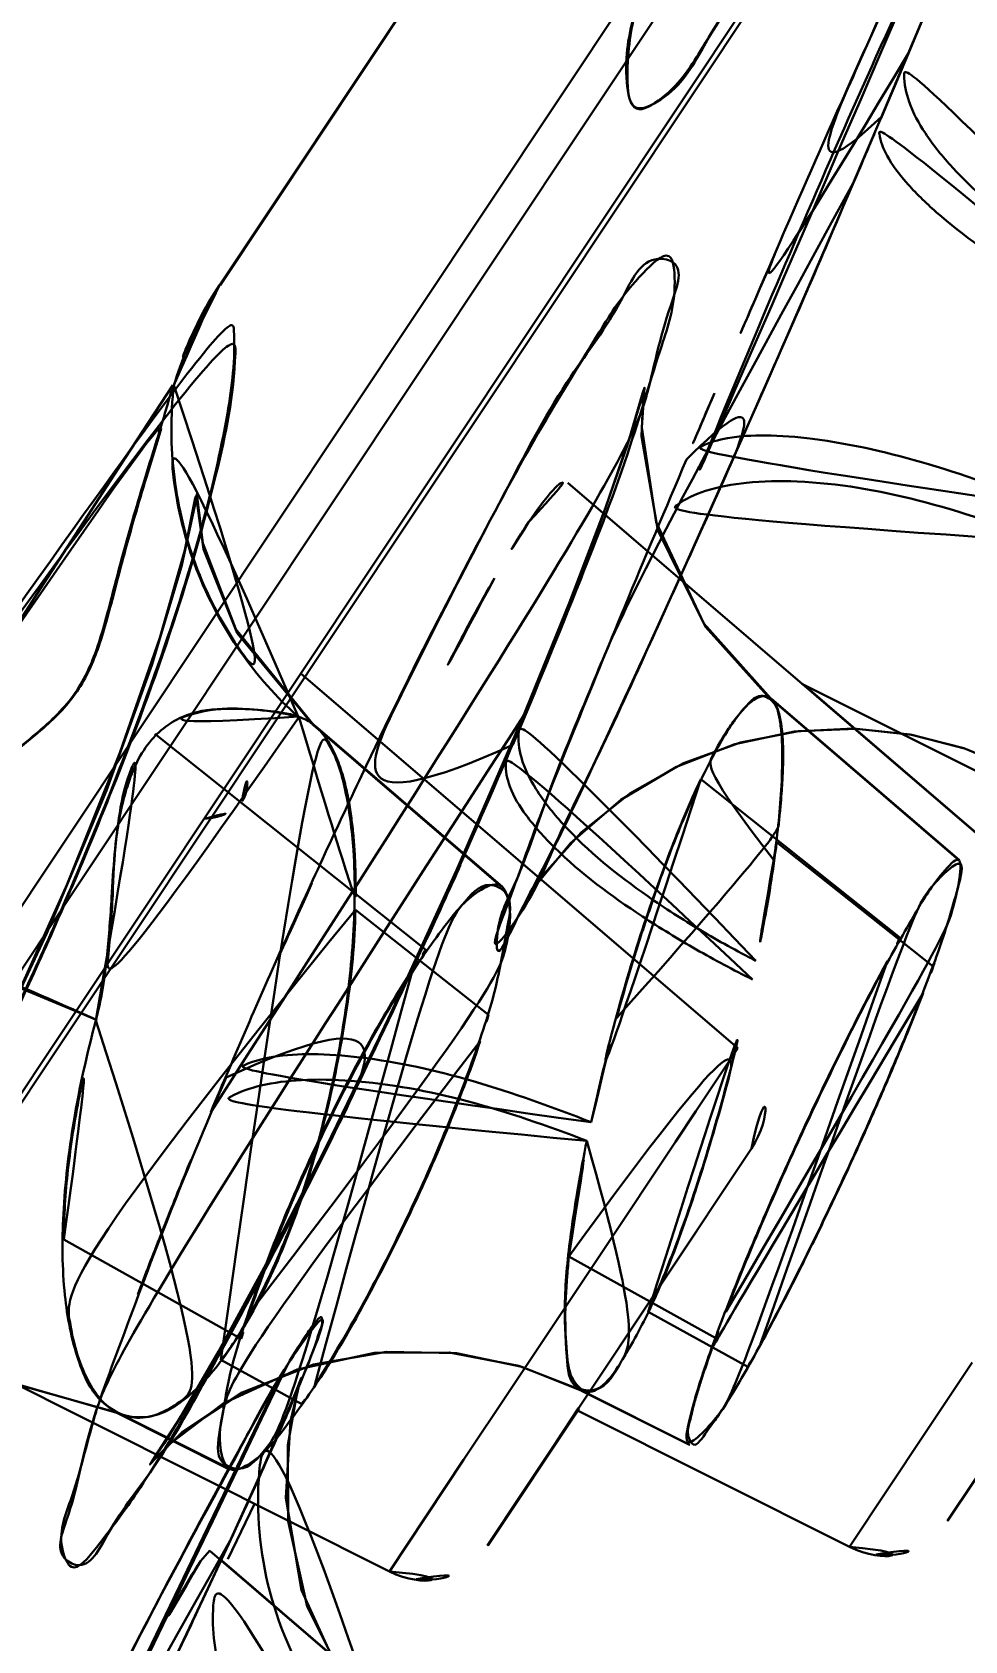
# Model space of a CAD drawing. Extents: x 16296684858 to 16296688009, y -37409618718 to -37409616409.
# Drawn here: x 16296686773.65 to 16296686777.32, y -37409617573.37 to -37409617567.05 of the extents above; entities that cross this region are included whole.
import ezdxf

# ---------------------------------------------------------------- set-up
doc = ezdxf.new("R2010")
doc.units = 0
doc.header["$LTSCALE"] = 10
doc.header["$MEASUREMENT"] = 0
doc.header["$PDMODE"] = 3
doc.header["$PDSIZE"] = -10
doc.layers.get('0').update_dxf_attribs({"linetype": 'CONTINUOUS'})
doc.layers.get('DEFPOINTS').update_dxf_attribs({"linetype": 'CONTINUOUS'})
doc.styles.add('Daelim Dimension', font='')
doc.styles.get('Daelim Dimension').set_extended_font_data('나눔고딕')
doc.dimstyles.new('DEFAULT', dxfattribs={"dimscale": 2, "dimtxt": 2, "dimasz": 2, "dimexe": 0, "dimexo": 2, "dimgap": 1, "dimtad": 1, "dimdec": 1, "dimzin": 9, "dimdsep": 46, "dimtxsty": 'Daelim Dimension', "dimcen": 0.5, "dimclrd": 252, "dimclre": 252, "dimclrt": 3, "dimadec": 1, "dimazin": 0, "dimtfac": 1, "dimtdec": 1, "dimtix": 1, "dimtmove": 0, "dimatfit": 3, "dimfxl": 1, "dimtolj": 1, "dimtzin": 1, "dimlwd": 9, "dimlwe": 9, "dimarcsym": 0})

# ---------------------------------------------------------------- blocks, each defined once
blk = doc.blocks.new('*D18')
at = {"color": 5, "lineweight": 9, "ltscale": 0.5, "transparency": 16777216}
for p, q in [((16296686647.237181, -37409618005.826988), (16296686647.237181, -37409617114.689346)), ((16296687202.637119, -37409617350.312553), (16296687202.637119, -37409617114.689346)), ((16296686655.237181, -37409617116.689346), (16296687194.637119, -37409617116.689346))]:
    blk.add_line(p, q, dxfattribs=at)
at = {"color": 5, "ltscale": 0.5, "transparency": 16777216}
for points in [[(16296686655.237181, -37409617115.356018), (16296686655.237181, -37409617118.02269), (16296686647.237181, -37409617116.689346)], [(16296687194.637119, -37409617115.356018), (16296687194.637119, -37409617118.02269), (16296687202.637119, -37409617116.689346)]]:
    blk.add_solid(points, dxfattribs=at)
at = {"layer": 'DEFPOINTS', "color": 0, "ltscale": 0.5, "transparency": 16777216}
for p in [(16296687202.637119, -37409617116.689346), (16296687202.637119, -37409617354.312553), (16296686647.237181, -37409618009.826988)]:
    blk.add_point(p, dxfattribs=at)
at = {"color": 7, "ltscale": 0.5, "transparency": 16777216, "insert": (16296686924.937149, -37409617103.916817), "char_height": 20, "attachment_point": 5, "style": 'Daelim Dimension'}
blk.add_mtext('\\A1;555', dxfattribs=at)

msp = doc.modelspace()

# ---------------------------------------------------------------- linework, layer by layer
at = {"color": 7, "linetype": 'Continuous', "lineweight": 30}
for p, q in [((16296686762.25016, -37409617587.803146), (16296686782.917721, -37409617556.750427)), ((16296686762.491091, -37409617587.96347), (16296686783.036289, -37409617557.094589)), ((16296686778.732981, -37409617562.788857), (16296686772.690981, -37409617571.866707)), ((16296686776.97909, -37409617564.152046), (16296686774.38818, -37409617568.044724)), ((16296686774.392019, -37409617568.045067), (16296686776.9821, -37409617564.152206)), ((16296686772.998911, -37409617572.138779), (16296686776.962629, -37409617566.183128)), ((16296686777.0933, -37409617567.137032), (16296686776.985741, -37409617567.39183)), ((16296686778.231649, -37409617570.947006), (16296686775.75635, -37409617568.82225)), ((16296686776.424021, -37409617571.043762), (16296686774.708, -37409617569.570763)), ((16296686778.509081, -37409617570.531128), (16296686776.67552, -37409617569.611259)), ((16296686778.23374, -37409617570.947006), (16296686776.680571, -37409617569.613792)), ((16296686777.293329, -37409617570.304703), (16296686776.55262, -37409617569.668877)), ((16296686777.295971, -37409617570.305321), (16296686776.55547, -37409617569.669701)), ((16296686775.49527, -37409617570.408073), (16296686774.758631, -37409617569.775742)), ((16296686775.50033, -37409617570.409523), (16296686774.763941, -37409617569.777451)), ((16296686775.19919, -37409617570.65683), (16296686774.13413, -37409617569.807716)), ((16296686777.062679, -37409617570.61039), (16296686776.279131, -37409617569.986153)), ((16296686777.19212, -37409617570.723213), (16296686776.577061, -37409617570.234093)), ((16296686775.44558, -37409617570.913094), (16296686774.92234, -37409617570.49939)), ((16296686777.192101, -37409617570.723213), (16296686777.197741, -37409617570.707863)), ((16296686776.25901, -37409617571.291611), (16296686776.424021, -37409617571.043762)), ((16296686776.179529, -37409617571.411034), (16296686776.25901, -37409617571.291611)), ((16296686775.897499, -37409617571.834808), (16296686776.179529, -37409617571.411034)), ((16296686776.478359, -37409617571.437607), (16296686776.136641, -37409617571.950989)), ((16296686774.47352, -37409617572.18618), (16296686773.77673, -37409617571.795013)), ((16296686775.959049, -37409617572.217857), (16296686776.265619, -37409617571.757187)), ((16296686775.533979, -37409617572.381088), (16296686775.897499, -37409617571.834808)), ((16296686776.338261, -37409617572.182854), (16296686775.760481, -37409617571.862373)), ((16296686776.136641, -37409617571.950989), (16296686775.781469, -37409617572.484734)), ((16296686775.055611, -37409617573.100082), (16296686773.0341, -37409617572.085892)), ((16296686776.463289, -37409617572.295448), (16296686776.072121, -37409617572.08036)), ((16296686774.71126, -37409617572.442284), (16296686774.39395, -37409617572.268562)), ((16296686774.628651, -37409617572.332474), (16296686774.653709, -37409617572.290154)), ((16296686777.16193, -37409617572.554337), (16296686777.34568, -37409617572.278221)), ((16296686775.34729, -37409617572.661636), (16296686775.533979, -37409617572.381088)), ((16296686777.24753, -37409617572.901367), (16296686777.60413, -37409617572.36541)), ((16296686777.24963, -37409617572.901367), (16296686777.60651, -37409617572.364967)), ((16296686775.81076, -37409617572.390244), (16296686776.23435, -37409617572.602737)), ((16296686775.81089, -37409617572.389061), (16296686776.23625, -37409617572.602478)), ((16296686773.985041, -37409617572.477013), (16296686774.42276, -37409617572.696617)), ((16296686773.988729, -37409617572.476181), (16296686774.42672, -37409617572.695953)), ((16296686775.439899, -37409617572.998138), (16296686775.79884, -37409617572.458618)), ((16296686775.44401, -37409617572.998138), (16296686775.801689, -37409617572.46051)), ((16296686775.71056, -37409617572.591423), (16296686775.79891, -37409617572.458672)), ((16296686776.863239, -37409617573.003319), (16296686775.79463, -37409617572.467216)), ((16296686776.863239, -37409617573.003319), (16296686777.16193, -37409617572.554337)), ((16296686775.055611, -37409617573.100082), (16296686775.34729, -37409617572.661636)), ((16296686775.509501, -37409617572.893593), (16296686775.625429, -37409617572.719414)), ((16296686774.421129, -37409617573.05204), (16296686774.526039, -37409617572.834023)), ((16296686774.31377, -37409617573.059273), (16296686774.350161, -37409617573.018051)), ((16296686776.77264, -37409617575.097473), (16296686774.35059, -37409617573.018417)), ((16296686776.77342, -37409617575.097473), (16296686774.39822, -37409617573.058617))]:
    msp.add_line(p, q, dxfattribs=at)
for points in [[(16296686778.14975, -37409617567.160248), (16296686777.88764, -37409617566.86869), (16296686777.718929, -37409617566.542519), (16296686777.639441, -37409617566.222214), (16296686777.629801, -37409617565.933533), (16296686777.65732, -37409617565.737068), (16296686777.66988, -37409617565.686447), (16296686777.645611, -37409617565.758133), (16296686777.583469, -37409617565.926933), (16296686777.483259, -37409617566.185257), (16296686777.349001, -37409617566.519783), (16296686777.18321, -37409617566.922623), (16296686776.988251, -37409617567.386581)], [(16296686778.146999, -37409617567.15873), (16296686777.86853, -37409617566.841537), (16296686777.699039, -37409617566.488083), (16296686777.630699, -37409617566.147247), (16296686777.6366, -37409617565.854721), (16296686777.665779, -37409617565.699448), (16296686777.661989, -37409617565.709084), (16296686777.619061, -37409617565.8302), (16296686777.53978, -37409617566.039642), (16296686777.424669, -37409617566.331444), (16296686777.27486, -37409617566.700287), (16296686777.093399, -37409617567.136833)], [(16296686776.98818, -37409617567.386742), (16296686776.81525, -37409617567.791397), (16296686776.64282, -37409617568.189407)], [(16296686776.876631, -37409617567.647774), (16296686776.70274, -37409617568.051117), (16296686776.53149, -37409617568.443138), (16296686776.366159, -37409617568.816772), (16296686776.210211, -37409617569.164513), (16296686776.066879, -37409617569.479477), (16296686775.938601, -37409617569.756859), (16296686775.82683, -37409617569.994072), (16296686775.732929, -37409617570.188828), (16296686775.659031, -37409617570.337387), (16296686775.610069, -37409617570.431343), (16296686775.600981, -37409617570.448227), (16296686775.663151, -37409617570.358437), (16296686775.808781, -37409617570.196312), (16296686776.00012, -37409617570.042908), (16296686776.211, -37409617569.92395), (16296686776.43445, -37409617569.842049), (16296686776.66334, -37409617569.797653), (16296686776.890209, -37409617569.788307), (16296686777.108549, -37409617569.812157), (16296686777.31535, -37409617569.865913)], [(16296686776.64282, -37409617568.189407), (16296686776.44738, -37409617568.634377), (16296686776.26223, -37409617569.049652), (16296686776.091961, -37409617569.425491), (16296686775.941071, -37409617569.752449), (16296686775.81286, -37409617570.024261), (16296686775.70945, -37409617570.237488), (16296686775.634121, -37409617570.386841), (16296686775.5979, -37409617570.454567), (16296686775.632681, -37409617570.401489), (16296686775.76758, -37409617570.238319), (16296686775.96479, -37409617570.068314), (16296686776.183491, -37409617569.937592), (16296686776.413, -37409617569.84845), (16296686776.64682, -37409617569.799789), (16296686776.878481, -37409617569.787949), (16296686777.101851, -37409617569.810799), (16296686777.312889, -37409617569.864853), (16296686777.50898, -37409617569.94619)], [(16296686776.554041, -37409617569.669739), (16296686776.2913, -37409617569.374496), (16296686776.10396, -37409617568.97683), (16296686776.047791, -37409617568.604103), (16296686776.058161, -37409617568.447952), (16296686776.04776, -37409617568.488098), (16296686775.98908, -37409617568.681023), (16296686775.880159, -37409617568.991386), (16296686775.72414, -37409617569.396347), (16296686775.52429, -37409617569.87989)], [(16296686776.551571, -37409617569.670174), (16296686776.29723, -37409617569.387299), (16296686776.110889, -37409617569.00769), (16296686776.046129, -37409617568.638138), (16296686776.05444, -37409617568.458519), (16296686776.05023, -37409617568.471184), (16296686776.00149, -37409617568.636742), (16296686775.904499, -37409617568.919739), (16296686775.762489, -37409617569.295341), (16296686775.5777, -37409617569.749687)], [(16296686774.75651, -37409617569.774277), (16296686774.458071, -37409617569.41304), (16296686774.325291, -37409617569.082397), (16296686774.29652, -37409617568.875511), (16296686774.29286, -37409617568.882393), (16296686774.25168, -37409617569.086143), (16296686774.15399, -37409617569.431351), (16296686773.99721, -37409617569.882507), (16296686773.79031, -37409617570.398529), (16296686773.54719, -37409617570.939072), (16296686773.285561, -37409617571.462273), (16296686773.0292, -37409617571.923691), (16296686772.800831, -37409617572.28933), (16296686772.63339, -37409617572.520683), (16296686772.569691, -37409617572.594597), (16296686772.66909, -37409617572.519783), (16296686772.9974, -37409617572.375671), (16296686773.48646, -37409617572.333717), (16296686773.98554, -37409617572.476868)], [(16296686774.759501, -37409617569.774231), (16296686774.4522, -37409617569.39682), (16296686774.32321, -37409617569.05912), (16296686774.29977, -37409617568.864777), (16296686774.292761, -37409617568.905258), (16296686774.23892, -37409617569.151176), (16296686774.123119, -37409617569.538307), (16296686773.94393, -37409617570.030853), (16296686773.70985, -37409617570.591797), (16296686773.437969, -37409617571.171654), (16296686773.15132, -37409617571.716431), (16296686772.883181, -37409617572.168579), (16296686772.67585, -37409617572.471153), (16296686772.57649, -37409617572.592056), (16296686772.65148, -37409617572.534027), (16296686772.974649, -37409617572.383308), (16296686773.475611, -37409617572.332558), (16296686773.988701, -37409617572.476707)], [(16296686775.577721, -37409617569.749619), (16296686775.31982, -37409617570.344017), (16296686775.05752, -37409617570.914673), (16296686774.807541, -37409617571.43103), (16296686774.58013, -37409617571.876068), (16296686774.384871, -37409617572.235657), (16296686774.232229, -37409617572.497253), (16296686774.134729, -37409617572.649277), (16296686774.12088, -37409617572.670067), (16296686774.2407, -37409617572.553833), (16296686774.476959, -37409617572.397118), (16296686774.757561, -37409617572.286072), (16296686775.04405, -37409617572.237068), (16296686775.319679, -37409617572.242783), (16296686775.576481, -37409617572.296257), (16296686775.81114, -37409617572.389587)], [(16296686775.5243, -37409617569.879868), (16296686775.24898, -37409617570.504868), (16296686774.975531, -37409617571.09037), (16296686774.719179, -37409617571.610168), (16296686774.491341, -37409617572.045853), (16296686774.30496, -37409617572.378601), (16296686774.172041, -37409617572.596184), (16296686774.11496, -37409617572.679672), (16296686774.18609, -37409617572.604057), (16296686774.40225, -37409617572.440468), (16296686774.69367, -37409617572.305733), (16296686774.997009, -37409617572.241058), (16296686775.290791, -37409617572.239067), (16296686775.564211, -37409617572.291527), (16296686775.813141, -37409617572.389061)], [(16296686775.16913, -37409617573.879028), (16296686774.88196, -37409617573.548462), (16296686774.71015, -37409617573.173363), (16296686774.64924, -37409617572.811234), (16296686774.667721, -37409617572.509941), (16296686774.704041, -37409617572.355667), (16296686774.6984, -37409617572.368637), (16296686774.64246, -37409617572.503998), (16296686774.54389, -37409617572.728394), (16296686774.40613, -37409617573.030296), (16296686774.228559, -37409617573.408997), (16296686774.009951, -37409617573.864731), (16296686773.759899, -37409617574.375793), (16296686773.50033, -37409617574.897087), (16296686773.253229, -37409617575.385033), (16296686773.03054, -37409617575.817001), (16296686772.83647, -37409617576.186211), (16296686772.673161, -37409617576.489937), (16296686772.544081, -37409617576.723053), (16296686772.455629, -37409617576.876038)], [(16296686775.17083, -37409617573.878838), (16296686774.90275, -37409617573.577087), (16296686774.732679, -37409617573.237068), (16296686774.65766, -37409617572.902924), (16296686774.656651, -37409617572.603073), (16296686774.6938, -37409617572.395058), (16296686774.710621, -37409617572.338173), (16296686774.68346, -37409617572.407402), (16296686774.623911, -37409617572.548431), (16296686774.537451, -37409617572.74408), (16296686774.42491, -37409617572.990898)], [(16296686774.424629, -37409617572.991493), (16296686774.32374, -37409617573.208153), (16296686774.20956, -37409617573.449768)]]:
    msp.add_lwpolyline(points, dxfattribs=at)
for centre, radius, start, end in [((16296686785.20339, -37409617603.075577), 56.797292, 98.3044881, 146.3573463), ((16296686649.663099, -37409617512.87841), 140.511484, 328.91043405, 341.65869405), ((16296686649.66275, -37409617512.878242), 138.511867, 330.10363244, 340.35434987), ((16296686702.114479, -37409617535.629494), 81.330022, 336.81781709, 337.21161129), ((16296686696.08256, -37409617533.054916), 87.888632, 336.43681148, 337.00916365), ((16296686861.87838, -37409617605.088722), 93.052864, 156.45971522, 157.00028678), ((16296686855.29022, -37409617602.270782), 85.888469, 156.82413718, 157.19643832), ((16296686747.67882, -37409617557.97348), 30.288174, 335.3269472, 336.9103382), ((16296686802.9793, -37409617583.33181), 31.050896, 155.3782467, 156.9191868), ((16296686776.228621, -37409617571.271423), 0.3, 326.3573463, 49.3575449), ((16296686776.99777, -37409617572.735168), 0.3, 243.3576029, 326.3573463), ((16296686776.999861, -37409617572.735168), 0.3, 264.0187344, 326.3573463), ((16296686733.910959, -37409617554.239197), 44.643519, 334.5290051, 335.1934727), ((16296686775.19014, -37409617572.831932), 0.3, 243.3576029, 326.3573463), ((16296686775.19425, -37409617572.831932), 0.3, 263.9335249, 326.3573463)]:
    msp.add_arc(centre, radius, start, end, dxfattribs=at)
for points, knots in [([(16296686778.19858, -37409617562.319969), (16296686778.177099, -37409617562.469193), (16296686778.10475, -37409617562.800171), (16296686777.948111, -37409617563.326134), (16296686777.744129, -37409617563.929939), (16296686777.50062, -37409617564.575447), (16296686777.238819, -37409617565.218788), (16296686776.977209, -37409617565.813004), (16296686776.72986, -37409617566.326683), (16296686776.51259, -37409617566.754257), (16296686776.302271, -37409617567.078568), (16296686776.188669, -37409617567.275177), (16296686776.00922, -37409617567.38813), (16296686775.970421, -37409617567.170776), (16296686776.030359, -37409617566.931587), (16296686776.12063, -37409617566.496407), (16296686776.289961, -37409617565.966667), (16296686776.501459, -37409617565.352386), (16296686776.736071, -37409617564.737534), (16296686776.899639, -37409617564.335213), (16296686776.97897, -37409617564.152222)], [0, 0, 0, 0, 0.05074294, 0.1137644, 0.18466976, 0.26519237, 0.34594333, 0.41837059, 0.48381308, 0.53734178, 0.58111412, 0.60979941, 0.62181692, 0.63423756, 0.66482832, 0.71489957, 0.77834004, 0.85389533, 0.932872, 1, 1, 1, 1]), ([(16296686776.981991, -37409617564.152382), (16296686776.893641, -37409617564.358467), (16296686776.721331, -37409617564.781013), (16296686776.485161, -37409617565.407089), (16296686776.282709, -37409617565.996849), (16296686776.12615, -37409617566.498466), (16296686776.03121, -37409617566.916679), (16296686775.983419, -37409617567.151299), (16296686775.998051, -37409617567.381897), (16296686776.19058, -37409617567.288307), (16296686776.30817, -37409617567.06636), (16296686776.544201, -37409617566.70681), (16296686776.78096, -37409617566.227768), (16296686777.04767, -37409617565.664429), (16296686777.32024, -37409617565.028572), (16296686777.585329, -37409617564.364449), (16296686777.8232, -37409617563.709541), (16296686778.01259, -37409617563.131538), (16296686778.134609, -37409617562.6717), (16296686778.194599, -37409617562.414307), (16296686778.201019, -37409617562.320053)], [0, 0, 0, 0, 0.0754869, 0.15353709, 0.22548821, 0.28457722, 0.33267613, 0.36360609, 0.3775461, 0.38909897, 0.4181029, 0.4674734, 0.5306957, 0.59889645, 0.67697711, 0.76365069, 0.83955759, 0.91156501, 0.96819245, 1, 1, 1, 1]), ([(16296686777.096239, -37409617567.130379), (16296686777.175961, -37409617566.940468), (16296686777.319759, -37409617566.590286), (16296686777.507851, -37409617566.136673), (16296686777.638229, -37409617565.764267), (16296686777.716631, -37409617565.598511), (16296686777.74617, -37409617565.405708), (16296686777.620411, -37409617565.632507), (16296686777.53479, -37409617565.801521), (16296686777.34009, -37409617566.204597), (16296686777.12775, -37409617566.665466), (16296686776.87516, -37409617567.225304), (16296686776.607161, -37409617567.83271), (16296686776.424749, -37409617568.254517), (16296686776.332911, -37409617568.468842)], [0, 0, 0, 0, 0.12045807, 0.21975972, 0.29305889, 0.33742308, 0.35084259, 0.37210742, 0.42567876, 0.50745869, 0.61074059, 0.73143809, 0.86362058, 1, 1, 1, 1]), ([(16296686776.990179, -37409617567.382309), (16296686777.081221, -37409617567.167603), (16296686777.246759, -37409617566.771423), (16296686777.456421, -37409617566.260941), (16296686777.62023, -37409617565.830101), (16296686777.691839, -37409617565.647087), (16296686777.760851, -37409617565.407181), (16296686777.629391, -37409617565.597893), (16296686777.553221, -37409617565.77787), (16296686777.3591, -37409617566.16124), (16296686777.14345, -37409617566.635361), (16296686776.868561, -37409617567.241074), (16296686776.674681, -37409617567.683456), (16296686776.56946, -37409617567.923866)], [0, 0, 0, 0, 0.14541862, 0.26493701, 0.35401055, 0.40945337, 0.43088948, 0.44866498, 0.50409093, 0.58807643, 0.69805998, 0.83635918, 1, 1, 1, 1]), ([(16296686777.15449, -37409617566.741653), (16296686776.95293, -37409617567.17083), (16296686776.668091, -37409617567.821114), (16296686776.33087, -37409617568.627449), (16296686776.182199, -37409617568.998894), (16296686776.1266, -37409617569.153633)], [0, 0, 0, 0, 0.54245717, 0.81190079, 1, 1, 1, 1]), ([(16296686777.999571, -37409617568.104309), (16296686777.928631, -37409617568.067719), (16296686777.789869, -37409617567.990807), (16296686777.537491, -37409617567.827507), (16296686777.31934, -37409617567.650993), (16296686777.163481, -37409617567.460083), (16296686777.095539, -37409617567.337021), (16296686777.0709, -37409617567.224319), (16296686777.08308, -37409617567.158783), (16296686777.096239, -37409617567.130379)], [0, 0, 0, 0, 0.16948163, 0.33736083, 0.63927495, 0.76091, 0.8594011, 0.93618502, 1, 1, 1, 1]), ([(16296686777.970779, -37409617568.241463), (16296686777.898251, -37409617568.205933), (16296686777.75572, -37409617568.132019), (16296686777.49431, -37409617567.979187), (16296686777.265051, -37409617567.820259), (16296686777.091391, -37409617567.652451), (16296686777.01306, -37409617567.550217), (16296686776.974899, -37409617567.458076), (16296686776.98041, -37409617567.404877), (16296686776.990179, -37409617567.382309)], [0, 0, 0, 0, 0.1775717, 0.35331007, 0.66643605, 0.78856077, 0.88273994, 0.94984324, 1, 1, 1, 1]), ([(16296686776.87797, -37409617567.644974), (16296686776.79133, -37409617567.847343), (16296686776.61672, -37409617568.251038), (16296686776.356001, -37409617568.84166), (16296686776.103661, -37409617569.402817), (16296686775.88722, -37409617569.867233), (16296686775.692289, -37409617570.285019), (16296686775.597031, -37409617570.447388), (16296686775.475451, -37409617570.707657), (16296686775.4783, -37409617570.535217), (16296686775.570551, -37409617570.368881), (16296686775.68882, -37409617570.00351), (16296686775.88578, -37409617569.538681), (16296686776.032471, -37409617569.17894), (16296686776.11499, -37409617568.982483)], [0, 0, 0, 0, 0.12896132, 0.25746043, 0.37923127, 0.48604341, 0.56776961, 0.62354501, 0.64912159, 0.65906452, 0.70054898, 0.77346023, 0.87516856, 1, 1, 1, 1]), ([(16296686774.353729, -37409617571.295502), (16296686774.44767, -37409617571.072273), (16296686774.639959, -37409617570.62886), (16296686774.93804, -37409617569.985367), (16296686775.22986, -37409617569.385147), (16296686775.505699, -37409617568.86853), (16296686775.737671, -37409617568.424553), (16296686775.94739, -37409617568.168083), (16296686776.051001, -37409617567.923027), (16296686776.223351, -37409617567.959969), (16296686776.12191, -37409617568.213501), (16296686776.071421, -37409617568.518837), (16296686775.94853, -37409617568.823013), (16296686775.882799, -37409617568.999779)], [0, 0, 0, 0, 0.14684331, 0.2929454, 0.43028178, 0.55046776, 0.65101091, 0.72564338, 0.76769545, 0.78030686, 0.81443942, 0.88564469, 1, 1, 1, 1]), ([(16296686775.540661, -37409617569.851669), (16296686775.63183, -37409617569.637047), (16296686775.79133, -37409617569.24498), (16296686775.991619, -37409617568.731323), (16296686776.10936, -37409617568.318993), (16296686776.186871, -37409617568.108788), (16296686776.16732, -37409617567.8843), (16296686775.984699, -37409617568.058388), (16296686775.865191, -37409617568.25576), (16296686775.62738, -37409617568.637413), (16296686775.371361, -37409617569.119324), (16296686775.06624, -37409617569.720901), (16296686774.86038, -37409617570.15979), (16296686774.75165, -37409617570.395111)], [0, 0, 0, 0, 0.14311505, 0.25846198, 0.34285029, 0.39505102, 0.41631082, 0.44102658, 0.50021797, 0.58816636, 0.70196285, 0.84090398, 1, 1, 1, 1]), ([(16296686774.20933, -37409617568.437843), (16296686774.224369, -37409617568.389252), (16296686774.25774, -37409617568.295639), (16296686774.31881, -37409617568.164093), (16296686774.366739, -37409617568.083023), (16296686774.392019, -37409617568.045067)], [0, 0, 0, 0, 0.35116601, 0.68512815, 1, 1, 1, 1]), ([(16296686774.38818, -37409617568.044724), (16296686774.36272, -37409617568.082993), (16296686774.31468, -37409617568.16433), (16296686774.2537, -37409617568.295914), (16296686774.220501, -37409617568.389198), (16296686774.20557, -37409617568.437508)], [0, 0, 0, 0, 0.31731337, 0.65089293, 1, 1, 1, 1]), ([(16296686772.519711, -37409617570.852158), (16296686772.437099, -37409617571.042137), (16296686772.279591, -37409617571.442688), (16296686772.08547, -37409617572.01516), (16296686771.945061, -37409617572.527786), (16296686771.9067, -37409617572.868431), (16296686771.906561, -37409617573.139442), (16296686772.13135, -37409617573.197357), (16296686772.323191, -37409617572.975952), (16296686772.591339, -37409617572.679291), (16296686772.895861, -37409617572.202888), (16296686773.23568, -37409617571.612778), (16296686773.56934, -37409617570.949364), (16296686773.87571, -37409617570.259377), (16296686774.12693, -37409617569.610878), (16296686774.31152, -37409617569.048462), (16296686774.41853, -37409617568.591698), (16296686774.458941, -37409617568.276978), (16296686774.4319, -37409617568.088959), (16296686774.388321, -37409617568.044533)], [0, 0, 0, 0, 0.07509094, 0.15556485, 0.22061511, 0.26325602, 0.2878334, 0.30330412, 0.33381568, 0.38241554, 0.45416225, 0.53534312, 0.63031291, 0.72281474, 0.80904846, 0.88210659, 0.93775398, 0.97744197, 1, 1, 1, 1]), ([(16296686772.524469, -37409617570.851807), (16296686772.46312, -37409617570.986923), (16296686772.339121, -37409617571.301537), (16296686772.168119, -37409617571.780327), (16296686772.02273, -37409617572.247223), (16296686771.931259, -37409617572.646767), (16296686771.90867, -37409617572.918167), (16296686771.92341, -37409617573.15432), (16296686772.12225, -37409617573.185204), (16296686772.286539, -37409617573.024452), (16296686772.50598, -37409617572.791733), (16296686772.76729, -37409617572.409462), (16296686773.065109, -37409617571.924583), (16296686773.37598, -37409617571.3489), (16296686773.681259, -37409617570.714172), (16296686773.96361, -37409617570.049713), (16296686774.205099, -37409617569.404198), (16296686774.373301, -37409617568.825462), (16296686774.462179, -37409617568.392639), (16296686774.44945, -37409617568.115662), (16296686774.392191, -37409617568.0448)], [0, 0, 0, 0, 0.05378375, 0.1225398, 0.18393302, 0.23206888, 0.26783642, 0.28920786, 0.30368108, 0.32907757, 0.36728282, 0.42194018, 0.495294, 0.57404663, 0.65877395, 0.75059248, 0.8354651, 0.90904562, 0.96698085, 1, 1, 1, 1]), ([(16296686774.20557, -37409617568.437508), (16296686774.18774, -37409617568.503441), (16296686774.15028, -37409617568.628197), (16296686774.094801, -37409617568.806267), (16296686774.046049, -37409617568.968697), (16296686774.00452, -37409617569.117577), (16296686773.969101, -37409617569.25386), (16296686773.936741, -37409617569.377953), (16296686773.90254, -37409617569.490341), (16296686773.85911, -37409617569.591972), (16296686773.799259, -37409617569.68248), (16296686773.72172, -37409617569.763077), (16296686773.62978, -37409617569.840149), (16296686773.525631, -37409617569.920937), (16296686773.41065, -37409617570.010483), (16296686773.28536, -37409617570.112122), (16296686773.148939, -37409617570.227821), (16296686772.998899, -37409617570.358459), (16296686772.892969, -37409617570.449417), (16296686772.835911, -37409617570.495972)], [0, 0, 0, 0, 0.07958295, 0.15172524, 0.21733396, 0.27716906, 0.33179505, 0.38140285, 0.4265813, 0.46857179, 0.50968555, 0.55223171, 0.5984175, 0.64937509, 0.705809, 0.76820016, 0.837339, 0.9142173, 1, 1, 1, 1]), ([(16296686774.20932, -37409617568.437843), (16296686774.195311, -37409617568.557983), (16296686774.196831, -37409617568.805862), (16296686774.28706, -37409617569.166321), (16296686774.45859, -37409617569.48761), (16296686774.615971, -37409617569.665703), (16296686774.700809, -37409617569.741463)], [0, 0, 0, 0, 0.25069421, 0.51029734, 0.76429838, 1, 1, 1, 1]), ([(16296686776.22278, -37409617568.730019), (16296686776.14127, -37409617568.922348), (16296686775.98962, -37409617569.282463), (16296686775.79434, -37409617569.761337), (16296686775.625811, -37409617570.181183), (16296686775.552879, -37409617570.394707), (16296686775.431999, -37409617570.707558), (16296686775.62446, -37409617570.448418), (16296686775.702419, -37409617570.238319), (16296686775.90202, -37409617569.847343), (16296686776.11256, -37409617569.379913), (16296686776.370569, -37409617568.811127), (16296686776.549, -37409617568.404892), (16296686776.64271, -37409617568.190002)], [0, 0, 0, 0, 0.13155479, 0.24397324, 0.33346926, 0.39638031, 0.42996733, 0.46120424, 0.52272263, 0.60907417, 0.71995211, 0.8523668, 1, 1, 1, 1]), ([(16296686772.84087, -37409617570.495399), (16296686772.895519, -37409617570.45079), (16296686772.99719, -37409617570.363647), (16296686773.14122, -37409617570.238289), (16296686773.272261, -37409617570.126747), (16296686773.3929, -37409617570.028084), (16296686773.504141, -37409617569.940681), (16296686773.60516, -37409617569.862259), (16296686773.694189, -37409617569.789658), (16296686773.769751, -37409617569.718117), (16296686773.831181, -37409617569.641968), (16296686773.879259, -37409617569.556976), (16296686773.91679, -37409617569.460571), (16296686773.948759, -37409617569.35157), (16296686773.980289, -37409617569.230003), (16296686774.015141, -37409617569.096703), (16296686774.05567, -37409617568.951973), (16296686774.1028, -37409617568.794609), (16296686774.156151, -37409617568.622253), (16296686774.19211, -37409617568.501572), (16296686774.20933, -37409617568.437843)], [0, 0, 0, 0, 0.08226718, 0.15608941, 0.22263108, 0.28288962, 0.33778071, 0.38757504, 0.43198972, 0.47168838, 0.50867871, 0.5456079, 0.58506722, 0.62901725, 0.67798647, 0.73149327, 0.78964782, 0.85321675, 0.92301749, 1, 1, 1, 1]), ([(16296686774.69698, -37409617569.740829), (16296686774.61207, -37409617569.664993), (16296686774.454691, -37409617569.486908), (16296686774.28323, -37409617569.165619), (16296686774.19309, -37409617568.805351), (16296686774.19157, -37409617568.557602), (16296686774.205561, -37409617568.437508)], [0, 0, 0, 0, 0.23593344, 0.48985267, 0.7493748, 1, 1, 1, 1]), ([(16296686777.652189, -37409617568.916542), (16296686777.49556, -37409617568.855942), (16296686777.18952, -37409617568.743011), (16296686776.811649, -37409617568.654823), (16296686776.54468, -37409617568.632088), (16296686776.397409, -37409617568.63958), (16296686776.28731, -37409617568.669167), (16296686776.23912, -37409617568.708031), (16296686776.22279, -37409617568.730003)], [0, 0, 0, 0, 0.33954113, 0.65152396, 0.77698127, 0.87599606, 0.94778882, 1, 1, 1, 1]), ([(16296686775.602329, -37409617568.977112), (16296686775.632401, -37409617568.931976), (16296686775.674191, -37409617568.876503), (16296686775.7244, -37409617568.822029), (16296686775.75008, -37409617568.816879), (16296686775.75548, -37409617568.821487)], [0, 0, 0, 0, 0.71913381, 0.90574472, 1, 1, 1, 1]), ([(16296686777.62352, -37409617569.051453), (16296686777.46463, -37409617568.990837), (16296686777.147381, -37409617568.880707), (16296686776.75197, -37409617568.812134), (16296686776.46958, -37409617568.815613), (16296686776.308479, -37409617568.844101), (16296686776.18718, -37409617568.898666), (16296686776.133421, -37409617568.952782), (16296686776.11499, -37409617568.982483)], [0, 0, 0, 0, 0.32488208, 0.62850031, 0.75399571, 0.8566715, 0.93631482, 1, 1, 1, 1]), ([(16296686775.602329, -37409617568.977112), (16296686775.59203, -37409617568.992607), (16296686775.54546, -37409617569.06456), (16296686775.501829, -37409617569.138367), (16296686775.468531, -37409617569.196587)], [0, 0, 0, 0, 0.21714168, 1, 1, 1, 1]), ([(16296686775.882799, -37409617568.999779), (16296686775.85429, -37409617569.075417), (16296686775.794279, -37409617569.231049), (16296686775.698811, -37409617569.469566), (16296686775.631531, -37409617569.632263), (16296686775.59667, -37409617569.71537)], [0, 0, 0, 0, 0.31468218, 0.6492019, 1, 1, 1, 1]), ([(16296686775.468531, -37409617569.196587), (16296686775.43968, -37409617569.247017), (16296686775.31061, -37409617569.480164), (16296686775.191111, -37409617569.718491), (16296686775.100771, -37409617569.906227)], [0, 0, 0, 0, 0.21807566, 1, 1, 1, 1]), ([(16296686775.948339, -37409617570.925171), (16296686775.9671, -37409617570.855179), (16296686776.006611, -37409617570.717461), (16296686776.070709, -37409617570.517273), (16296686776.136971, -37409617570.329903), (16296686776.20299, -37409617570.160767), (16296686776.267139, -37409617570.014137), (16296686776.32795, -37409617569.89138), (16296686776.38344, -37409617569.794739), (16296686776.43417, -37409617569.724983), (16296686776.477711, -37409617569.677277), (16296686776.54303, -37409617569.644241), (16296686776.583349, -37409617569.707092), (16296686776.59429, -37409617569.762413), (16296686776.60091, -37409617569.817879), (16296686776.60277, -37409617569.871353), (16296686776.6024, -37409617569.928497), (16296686776.60006, -37409617569.986267), (16296686776.595961, -37409617570.047157), (16296686776.59164, -37409617570.104309), (16296686776.583401, -37409617570.166634), (16296686776.584591, -37409617570.210732), (16296686776.57703, -37409617570.234154)], [0, 0, 0, 0, 0.10771286, 0.2129729, 0.31246219, 0.40311963, 0.48279268, 0.55038195, 0.60648496, 0.64885471, 0.67679954, 0.70601668, 0.73832373, 0.76552185, 0.79345411, 0.82031704, 0.84524202, 0.87836214, 0.90625147, 0.9359995, 0.96343127, 1, 1, 1, 1]), ([(16296686776.56609, -37409617570.304749), (16296686776.57902, -37409617570.21344), (16296686776.595301, -37409617570.073097), (16296686776.5998, -37409617569.903381), (16296686776.59733, -37409617569.807114), (16296686776.58828, -37409617569.744263), (16296686776.576441, -37409617569.688293), (16296686776.51363, -37409617569.640907), (16296686776.45315, -37409617569.701782), (16296686776.409731, -37409617569.753777), (16296686776.364519, -37409617569.823097), (16296686776.32259, -37409617569.8983), (16296686776.29344, -37409617569.95636), (16296686776.27915, -37409617569.986107)], [0, 0, 0, 0, 0.25358211, 0.38783838, 0.46666395, 0.51813986, 0.56193794, 0.6246908, 0.684626, 0.76236783, 0.82164367, 0.9092242, 1, 1, 1, 1]), ([(16296686775.59667, -37409617569.71537), (16296686775.51042, -37409617569.920593), (16296686775.33338, -37409617570.328949), (16296686775.05884, -37409617570.925797), (16296686774.785681, -37409617571.489517), (16296686774.52441, -37409617571.998489), (16296686774.293159, -37409617572.419418), (16296686774.0833, -37409617572.771172), (16296686773.955099, -37409617572.942253), (16296686773.81226, -37409617573.12262), (16296686773.74544, -37409617572.967346), (16296686773.82612, -37409617572.778923), (16296686773.902941, -37409617572.434227), (16296686774.008129, -37409617572.169617), (16296686774.067141, -37409617572.012253)], [0, 0, 0, 0, 0.13482374, 0.26957307, 0.39770103, 0.51476668, 0.61415436, 0.69403483, 0.74827372, 0.77337272, 0.78759283, 0.82771592, 0.89820483, 1, 1, 1, 1]), ([(16296686774.700809, -37409617569.741463), (16296686774.659731, -37409617569.7323), (16296686774.566641, -37409617569.714203), (16296686774.41873, -37409617569.704727), (16296686774.25317, -37409617569.721336), (16296686774.099819, -37409617569.831123), (16296686774.01758, -37409617570.015823), (16296686773.976431, -37409617570.224892), (16296686773.969749, -37409617570.451477), (16296686773.953251, -37409617570.688568), (16296686773.92997, -37409617570.853256), (16296686773.907619, -37409617570.933388)], [0, 0, 0, 0, 0.07219989, 0.16228296, 0.25442048, 0.35151642, 0.46935306, 0.59172409, 0.71636572, 0.8572727, 1, 1, 1, 1]), ([(16296686774.696939, -37409617569.740837), (16296686774.657709, -37409617569.726433), (16296686774.569691, -37409617569.7164), (16296686774.42528, -37409617569.704529), (16296686774.270149, -37409617569.723267), (16296686774.17248, -37409617569.77594), (16296686774.13413, -37409617569.807716)], [0, 0, 0, 0, 0.2141599, 0.44723945, 0.74482983, 1, 1, 1, 1]), ([(16296686774.39395, -37409617572.268562), (16296686774.438959, -37409617572.214951), (16296686774.534969, -37409617572.049103), (16296686774.68358, -37409617571.729012), (16296686774.797159, -37409617571.354057), (16296686774.876751, -37409617570.971367), (16296686774.91798, -37409617570.625671), (16296686774.923929, -37409617570.305054), (16296686774.890459, -37409617570.040512), (16296686774.83489, -37409617569.850456), (16296686774.745649, -37409617569.756447), (16296686774.696939, -37409617569.740837)], [0, 0, 0, 0, 0.07797424, 0.21176436, 0.39316273, 0.51255262, 0.6470077, 0.78044243, 0.86869651, 0.94302854, 1, 1, 1, 1]), ([(16296686774.70042, -37409617569.741898), (16296686774.7216, -37409617569.748383), (16296686774.761959, -37409617569.770683), (16296686774.807581, -37409617569.822693), (16296686774.84276, -37409617569.886169), (16296686774.869431, -37409617569.957581), (16296686774.88863, -37409617570.031914), (16296686774.901831, -37409617570.103661), (16296686774.91114, -37409617570.173477), (16296686774.917549, -37409617570.243271), (16296686774.92141, -37409617570.31308), (16296686774.92318, -37409617570.379593), (16296686774.923401, -37409617570.44136), (16296686774.922779, -37409617570.48098), (16296686774.922319, -37409617570.500107)], [0, 0, 0, 0, 0.07996931, 0.16171264, 0.24690246, 0.34097818, 0.43630178, 0.52380937, 0.60438966, 0.69060131, 0.77687637, 0.85688409, 0.93090787, 1, 1, 1, 1]), ([(16296686776.495399, -37409617570.699799), (16296686776.42145, -37409617570.662064), (16296686776.27688, -37409617570.582703), (16296686776.015011, -37409617570.414589), (16296686775.78974, -37409617570.233841), (16296686775.633949, -37409617570.038147), (16296686775.570601, -37409617569.914574), (16296686775.556709, -37409617569.802017), (16296686775.57823, -37409617569.740623), (16296686775.59667, -37409617569.71537)], [0, 0, 0, 0, 0.17321836, 0.34485633, 0.65078389, 0.77089021, 0.86567559, 0.93817495, 1, 1, 1, 1]), ([(16296686773.90243, -37409617570.934593), (16296686773.92572, -37409617570.84996), (16296686773.94804, -37409617570.68824), (16296686773.963989, -37409617570.469681), (16296686773.97418, -37409617570.284027), (16296686773.994551, -37409617570.113098), (16296686774.03054, -37409617569.946518), (16296686774.093651, -37409617569.844437), (16296686774.134121, -37409617569.807739)], [0, 0, 0, 0, 0.22568808, 0.4171698, 0.56393799, 0.70348989, 0.8595499, 1, 1, 1, 1]), ([(16296686776.48176, -37409617570.773369), (16296686776.406981, -37409617570.736023), (16296686776.260429, -37409617570.657898), (16296686775.99386, -37409617570.49498), (16296686775.76272, -37409617570.323914), (16296686775.597111, -37409617570.141068), (16296686775.5275, -37409617570.029579), (16296686775.505831, -37409617569.927803), (16296686775.52376, -37409617569.873543), (16296686775.540661, -37409617569.851669)], [0, 0, 0, 0, 0.17814212, 0.35458667, 0.6670507, 0.78727577, 0.87922099, 0.94576909, 1, 1, 1, 1]), ([(16296686774.47714, -37409617570.073578), (16296686774.48436, -37409617570.062729), (16296686774.50613, -37409617570.010933), (16296686774.495859, -37409617569.952347), (16296686774.483351, -37409617569.912292)], [0, 0, 0, 0, 0.23683562, 1, 1, 1, 1]), ([(16296686776.279131, -37409617569.986153), (16296686776.2346, -37409617570.081284), (16296686776.147051, -37409617570.291977), (16296686776.02774, -37409617570.633408), (16296686775.919439, -37409617571.011169), (16296686775.857269, -37409617571.274033), (16296686775.830931, -37409617571.407822)], [0, 0, 0, 0, 0.21099813, 0.45782995, 0.72612613, 1, 1, 1, 1]), ([(16296686774.327721, -37409617570.142464), (16296686774.342649, -37409617570.140991), (16296686774.397051, -37409617570.13372), (16296686774.45462, -37409617570.107407), (16296686774.47714, -37409617570.073578)], [0, 0, 0, 0, 0.26955996, 1, 1, 1, 1]), ([(16296686776.577061, -37409617570.234093), (16296686776.570379, -37409617570.28978), (16296686776.553591, -37409617570.406029), (16296686776.52158, -37409617570.5858), (16296686776.495831, -37409617570.709648), (16296686776.48189, -37409617570.773277)], [0, 0, 0, 0, 0.3072335, 0.64315549, 1, 1, 1, 1]), ([(16296686776.377211, -37409617572.079681), (16296686776.41818, -37409617571.973663), (16296686776.50882, -37409617571.752747), (16296686776.65571, -37409617571.4198), (16296686776.81369, -37409617571.087898), (16296686776.96212, -37409617570.792328), (16296686777.10364, -37409617570.54393), (16296686777.184629, -37409617570.40406), (16296686777.3253, -37409617570.243607), (16296686777.26288, -37409617570.547997), (16296686777.224621, -37409617570.634064), (16296686777.197741, -37409617570.707863)], [0, 0, 0, 0, 0.1409045, 0.29589586, 0.45162709, 0.59488523, 0.71154635, 0.79051614, 0.82775912, 0.90261902, 1, 1, 1, 1]), ([(16296686776.565861, -37409617570.304993), (16296686776.559919, -37409617570.346962), (16296686776.54656, -37409617570.433197), (16296686776.52277, -37409617570.564789), (16296686776.50489, -37409617570.654297), (16296686776.495399, -37409617570.699799)], [0, 0, 0, 0, 0.31717369, 0.65252042, 1, 1, 1, 1]), ([(16296686776.513189, -37409617572.205994), (16296686776.56706, -37409617572.107483), (16296686776.675989, -37409617571.897011), (16296686776.833429, -37409617571.570976), (16296686776.98448, -37409617571.235283), (16296686777.113079, -37409617570.928207), (16296686777.219641, -37409617570.648666), (16296686777.26893, -37409617570.48851), (16296686777.33065, -37409617570.262306), (16296686777.13122, -37409617570.453903), (16296686777.101601, -37409617570.542633), (16296686777.062679, -37409617570.610413)], [0, 0, 0, 0, 0.13866, 0.29249533, 0.44775994, 0.59105744, 0.71078543, 0.79698096, 0.84365522, 0.90345515, 1, 1, 1, 1]), ([(16296686774.506121, -37409617572.084587), (16296686774.54425, -37409617571.970932), (16296686774.63191, -37409617571.739647), (16296686774.78124, -37409617571.399719), (16296686774.946659, -37409617571.074852), (16296686775.10697, -37409617570.79306), (16296686775.263189, -37409617570.574852), (16296686775.36467, -37409617570.444832), (16296686775.499229, -37409617570.376343), (16296686775.54203, -37409617570.516968), (16296686775.505369, -37409617570.677879), (16296686775.47201, -37409617570.826523), (16296686775.44558, -37409617570.913094)], [0, 0, 0, 0, 0.14308307, 0.2948912, 0.44311304, 0.57711433, 0.68426301, 0.7551249, 0.79021814, 0.82320702, 0.89197475, 1, 1, 1, 1]), ([(16296686774.76236, -37409617572.366997), (16296686774.823429, -37409617572.273949), (16296686774.94375, -37409617572.07074), (16296686775.11021, -37409617571.747543), (16296686775.26181, -37409617571.412064), (16296686775.383341, -37409617571.095901), (16296686775.478239, -37409617570.814003), (16296686775.509069, -37409617570.609756), (16296686775.546101, -37409617570.438873), (16296686775.424061, -37409617570.378891), (16296686775.316, -37409617570.514099), (16296686775.242901, -37409617570.594833), (16296686775.19919, -37409617570.65683)], [0, 0, 0, 0, 0.13208407, 0.27986713, 0.43147928, 0.56778405, 0.68447798, 0.77598579, 0.83072187, 0.85718615, 0.90997675, 1, 1, 1, 1]), ([(16296686772.835899, -37409617570.495972), (16296686772.901211, -37409617570.518509), (16296686773.05471, -37409617570.574852), (16296686773.307961, -37409617570.677094), (16296686773.59845, -37409617570.800003), (16296686773.80069, -37409617570.889091), (16296686773.90243, -37409617570.934593)], [0, 0, 0, 0, 0.17964385, 0.42525989, 0.71014912, 1, 1, 1, 1]), ([(16296686773.907619, -37409617570.933388), (16296686773.805929, -37409617570.887947), (16296686773.603661, -37409617570.79892), (16296686773.313061, -37409617570.676086), (16296686773.059681, -37409617570.574013), (16296686772.90613, -37409617570.517853), (16296686772.84086, -37409617570.495399)], [0, 0, 0, 0, 0.2896672, 0.57476818, 0.82054625, 1, 1, 1, 1]), ([(16296686774.92234, -37409617570.49939), (16296686774.91972, -37409617570.628227), (16296686774.89414, -37409617570.892342), (16296686774.818661, -37409617571.278503), (16296686774.71406, -37409617571.64476), (16296686774.585649, -37409617571.962601), (16296686774.44368, -37409617572.217484), (16296686774.296579, -37409617572.396606), (16296686774.142361, -37409617572.503319), (16296686773.966061, -37409617572.490921), (16296686773.846661, -37409617572.330383), (16296686773.786989, -37409617572.092468), (16296686773.776541, -37409617571.902237), (16296686773.77673, -37409617571.795013)], [0, 0, 0, 0, 0.12481019, 0.25622817, 0.38073669, 0.49310681, 0.58773555, 0.66183885, 0.71719316, 0.76241417, 0.81694791, 0.89613941, 1, 1, 1, 1]), ([(16296686775.14747, -37409617570.732971), (16296686775.086821, -37409617570.825371), (16296686774.966391, -37409617571.029297), (16296686774.798611, -37409617571.354721), (16296686774.644369, -37409617571.697708), (16296686774.52124, -37409617572.021141), (16296686774.42721, -37409617572.305862), (16296686774.398319, -37409617572.503113), (16296686774.36738, -37409617572.668983), (16296686774.492531, -37409617572.71637), (16296686774.594521, -37409617572.583801), (16296686774.6686, -37409617572.502831), (16296686774.71126, -37409617572.442284)], [0, 0, 0, 0, 0.13115454, 0.28073195, 0.43467141, 0.57621301, 0.69460651, 0.78103178, 0.83185517, 0.85871345, 0.9120937, 1, 1, 1, 1]), ([(16296686777.01236, -37409617570.700668), (16296686776.95755, -37409617570.800957), (16296686776.84709, -37409617571.014687), (16296686776.688021, -37409617571.344917), (16296686776.53614, -37409617571.683899), (16296686776.406931, -37409617571.992554), (16296686776.302679, -37409617572.270599), (16296686776.25215, -37409617572.428726), (16296686776.198589, -37409617572.651047), (16296686776.393089, -37409617572.446053), (16296686776.4261, -37409617572.360718), (16296686776.463289, -37409617572.295448)], [0, 0, 0, 0, 0.14087996, 0.29639952, 0.45240703, 0.59663356, 0.71568728, 0.79932192, 0.8432316, 0.90740316, 1, 1, 1, 1]), ([(16296686774.413931, -37409617571.158974), (16296686774.33272, -37409617571.350456), (16296686774.184771, -37409617571.704247), (16296686774.00606, -37409617572.185532), (16296686773.85965, -37409617572.578308), (16296686773.817301, -37409617572.834862), (16296686773.73646, -37409617573.030006), (16296686773.87031, -37409617573.106468), (16296686773.97921, -37409617572.882118), (16296686774.148939, -37409617572.684448), (16296686774.35651, -37409617572.303978), (16296686774.606319, -37409617571.848396), (16296686774.896, -37409617571.269547), (16296686775.0963, -37409617570.846153), (16296686775.20182, -37409617570.616982)], [0, 0, 0, 0, 0.12780671, 0.23468467, 0.31854336, 0.37742044, 0.40942365, 0.42128538, 0.45608656, 0.52166678, 0.60390213, 0.71182186, 0.84498492, 1, 1, 1, 1]), ([(16296686776.072121, -37409617572.08036), (16296686776.11385, -37409617571.990097), (16296686776.19566, -37409617571.787537), (16296686776.306231, -37409617571.456772), (16296686776.40851, -37409617571.087837), (16296686776.46892, -37409617570.830742), (16296686776.495371, -37409617570.699806)], [0, 0, 0, 0, 0.2062738, 0.4525086, 0.72298973, 1, 1, 1, 1]), ([(16296686777.15288, -37409617570.827209), (16296686777.132259, -37409617570.880623), (16296686777.08844, -37409617570.99057), (16296686777.01825, -37409617571.15847), (16296686776.94257, -37409617571.332298), (16296686776.862909, -37409617571.508553), (16296686776.780689, -37409617571.683861), (16296686776.697479, -37409617571.854927), (16296686776.615629, -37409617572.017181), (16296686776.53784, -37409617572.164993), (16296686776.46652, -37409617572.294662), (16296686776.40407, -37409617572.400078), (16296686776.34967, -37409617572.488098), (16296686776.305361, -37409617572.542267), (16296686776.252081, -37409617572.629578), (16296686776.22113, -37409617572.552429), (16296686776.23826, -37409617572.506042), (16296686776.24881, -37409617572.452972), (16296686776.26413, -37409617572.401962), (16296686776.281139, -37409617572.346657), (16296686776.300119, -37409617572.289886), (16296686776.319719, -37409617572.233414), (16296686776.33268, -37409617572.198723), (16296686776.338261, -37409617572.182854)], [0, 0, 0, 0, 0.07044944, 0.145623, 0.2239508, 0.30373761, 0.38362825, 0.46220102, 0.5378661, 0.6071416, 0.66800139, 0.71918128, 0.76004216, 0.78963393, 0.8196592, 0.84000608, 0.86070802, 0.88330082, 0.90560278, 0.92645609, 0.95443619, 0.97929155, 1, 1, 1, 1]), ([(16296686775.760639, -37409617571.861992), (16296686775.758659, -37409617571.887352), (16296686775.750851, -37409617571.96936), (16296686775.743811, -37409617572.100838), (16296686775.751751, -37409617572.238861), (16296686775.763941, -37409617572.343529), (16296686775.83275, -37409617572.410492), (16296686775.911631, -37409617572.360039), (16296686775.98461, -37409617572.250549), (16296686776.078409, -37409617572.079712), (16296686776.178961, -37409617571.838928), (16296686776.281481, -37409617571.540047), (16296686776.387859, -37409617571.177277), (16296686776.45199, -37409617570.910912), (16296686776.48176, -37409617570.773369)], [0, 0, 0, 0, 0.03263197, 0.10570537, 0.16870793, 0.20950558, 0.24138981, 0.26818513, 0.31336652, 0.4145364, 0.51503407, 0.6486881, 0.81942915, 1, 1, 1, 1]), ([(16296686773.90243, -37409617570.934593), (16296686773.867861, -37409617571.065521), (16296686773.81143, -37409617571.317497), (16296686773.768999, -37409617571.679337), (16296686773.77029, -37409617571.996353), (16296686773.81749, -37409617572.245667), (16296686773.899891, -37409617572.433983), (16296686774.07589, -37409617572.526978), (16296686774.26042, -37409617572.427231), (16296686774.35177, -37409617572.327698), (16296686774.39395, -37409617572.268562)], [0, 0, 0, 0, 0.19336053, 0.36803333, 0.51953774, 0.64353221, 0.7299163, 0.80460803, 0.89626141, 1, 1, 1, 1]), ([(16296686775.848459, -37409617571.334579), (16296686775.858339, -37409617571.28875), (16296686775.879089, -37409617571.19706), (16296686775.91256, -37409617571.060638), (16296686775.936239, -37409617570.970078), (16296686775.948339, -37409617570.925171)], [0, 0, 0, 0, 0.3337312, 0.6690048, 1, 1, 1, 1]), ([(16296686773.77673, -37409617571.795013), (16296686773.77673, -37409617571.703537), (16296686773.789631, -37409617571.513924), (16296686773.83552, -37409617571.226143), (16296686773.881281, -37409617571.031532), (16296686773.907631, -37409617570.933388)], [0, 0, 0, 0, 0.31415831, 0.65102965, 1, 1, 1, 1]), ([(16296686775.41259, -37409617571.015846), (16296686775.37258, -37409617571.135117), (16296686775.282579, -37409617571.371567), (16296686775.129219, -37409617571.716751), (16296686774.963699, -37409617572.039978), (16296686774.804899, -37409617572.317017), (16296686774.651369, -37409617572.529404), (16296686774.55237, -37409617572.654984), (16296686774.42211, -37409617572.723663), (16296686774.37678, -37409617572.587708), (16296686774.413139, -37409617572.425163), (16296686774.44635, -37409617572.275146), (16296686774.473511, -37409617572.18618)], [0, 0, 0, 0, 0.15011343, 0.30157989, 0.45079809, 0.58241109, 0.68504121, 0.75553071, 0.78930802, 0.82147093, 0.88899075, 1, 1, 1, 1]), ([(16296686775.84844, -37409617571.334663), (16296686775.69714, -37409617571.275543), (16296686775.39913, -37409617571.16703), (16296686775.028971, -37409617571.084129), (16296686774.763371, -37409617571.06366), (16296686774.61067, -37409617571.071762), (16296686774.492901, -37409617571.100807), (16296686774.43549, -37409617571.137817), (16296686774.413931, -37409617571.158974)], [0, 0, 0, 0, 0.32875444, 0.63403231, 0.76020035, 0.86305542, 0.94114592, 1, 1, 1, 1]), ([(16296686775.83091, -37409617571.407913), (16296686775.678169, -37409617571.349213), (16296686775.374121, -37409617571.243057), (16296686774.99472, -37409617571.171043), (16296686774.720909, -37409617571.164307), (16296686774.56105, -37409617571.183289), (16296686774.43693, -37409617571.225029), (16296686774.376499, -37409617571.270203), (16296686774.353741, -37409617571.295471)], [0, 0, 0, 0, 0.32145039, 0.622718, 0.74894082, 0.85357518, 0.93550001, 1, 1, 1, 1]), ([(16296686774.067141, -37409617572.012253), (16296686774.09692, -37409617571.933456), (16296686774.15822, -37409617571.774452), (16296686774.253969, -37409617571.535599), (16296686774.32008, -37409617571.37561), (16296686774.353729, -37409617571.295502)], [0, 0, 0, 0, 0.32730922, 0.66221682, 1, 1, 1, 1]), ([(16296686775.830931, -37409617571.407822), (16296686775.80691, -37409617571.528358), (16296686775.770029, -37409617571.736038), (16296686775.73945, -37409617572.026718), (16296686775.748831, -37409617572.215271), (16296686775.76166, -37409617572.383614), (16296686775.90177, -37409617572.397003), (16296686775.980181, -37409617572.245369), (16296686776.042259, -37409617572.146927), (16296686776.072121, -37409617572.08036)], [0, 0, 0, 0, 0.25880756, 0.44834179, 0.59964709, 0.6888515, 0.73918561, 0.84641077, 1, 1, 1, 1]), ([(16296686775.760481, -37409617571.862373), (16296686775.76573, -37409617571.808884), (16296686775.780109, -37409617571.696472), (16296686775.809879, -37409617571.520523), (16296686775.8347, -37409617571.398277), (16296686775.848459, -37409617571.334579)], [0, 0, 0, 0, 0.30115384, 0.63477716, 1, 1, 1, 1]), ([(16296686774.653709, -37409617572.290154), (16296686774.66791, -37409617572.26593), (16296686774.699671, -37409617572.213959), (16296686774.74074, -37409617572.151878), (16296686774.762461, -37409617572.122353), (16296686774.788919, -37409617572.093536), (16296686774.794901, -37409617572.124519), (16296686774.780199, -37409617572.156593), (16296686774.762289, -37409617572.21991), (16296686774.72843, -37409617572.302773), (16296686774.684731, -37409617572.410278), (16296686774.605061, -37409617572.594513), (16296686774.481291, -37409617572.870071), (16296686774.306419, -37409617573.246384), (16296686774.10268, -37409617573.674583), (16296686773.8771, -37409617574.139099), (16296686773.638269, -37409617574.622742), (16296686773.395519, -37409617575.106697), (16296686773.158291, -37409617575.571983), (16296686772.93541, -37409617576.001007), (16296686772.73513, -37409617576.378067), (16296686772.57316, -37409617576.675278), (16296686772.476891, -37409617576.844193), (16296686772.43936, -37409617576.908562)], [0, 0, 0, 0, 0.01747549, 0.03024515, 0.03828823, 0.04178359, 0.04414732, 0.05084887, 0.06227621, 0.07843966, 0.09924692, 0.12437684, 0.18617927, 0.26125257, 0.34699216, 0.44054798, 0.53827059, 0.6363532, 0.73098901, 0.81844347, 0.89569918, 0.96002775, 1, 1, 1, 1]), ([(16296686774.435249, -37409617572.969543), (16296686774.499969, -37409617572.829353), (16296686774.615721, -37409617572.572487), (16296686774.71423, -37409617572.344513), (16296686774.838409, -37409617572.020607), (16296686774.596411, -37409617572.366982), (16296686774.483259, -37409617572.597908), (16296686774.241199, -37409617573.032097), (16296686773.99052, -37409617573.517036), (16296686773.70281, -37409617574.077332), (16296686773.409861, -37409617574.661987), (16296686773.125099, -37409617575.240623), (16296686772.942101, -37409617575.620262), (16296686772.85487, -37409617575.803528)], [0, 0, 0, 0, 0.09074129, 0.15267842, 0.18226492, 0.22525961, 0.29269754, 0.38470894, 0.49573547, 0.62122681, 0.75231855, 0.88073137, 1, 1, 1, 1]), ([(16296686774.62867, -37409617572.332451), (16296686774.56319, -37409617572.444107), (16296686774.414551, -37409617572.710999), (16296686774.17013, -37409617573.168457), (16296686773.882139, -37409617573.723152), (16296686773.570061, -37409617574.338562), (16296686773.258499, -37409617574.965111), (16296686772.961531, -37409617575.5755), (16296686772.708811, -37409617576.108353), (16296686772.48357, -37409617576.596786), (16296686772.379459, -37409617576.84491), (16296686772.21821, -37409617577.2276), (16296686772.3766, -37409617577.013947), (16296686772.41456, -37409617576.950447)], [0, 0, 0, 0, 0.06980413, 0.16471187, 0.27968571, 0.40687347, 0.53663128, 0.65767831, 0.7706577, 0.86195459, 0.92767862, 0.96010475, 1, 1, 1, 1]), ([(16296686775.098881, -37409617573.968948), (16296686774.97801, -37409617573.86953), (16296686774.76166, -37409617573.629189), (16296686774.560801, -37409617573.189957), (16296686774.517799, -37409617572.719421), (16296686774.592489, -37409617572.422653), (16296686774.65369, -37409617572.290176)], [0, 0, 0, 0, 0.25265455, 0.51352503, 0.76688692, 1, 1, 1, 1]), ([(16296686774.31377, -37409617573.059273), (16296686774.282841, -37409617573.105721), (16296686774.210291, -37409617573.23175), (16296686774.140341, -37409617573.359009), (16296686774.097969, -37409617573.437813)], [0, 0, 0, 0, 0.38413049, 1, 1, 1, 1]), ([(16296686775.074841, -37409617574.356354), (16296686774.96488, -37409617574.285652), (16296686774.76375, -37409617574.127953), (16296686774.53035, -37409617573.845238), (16296686774.38612, -37409617573.542412), (16296686774.344641, -37409617573.239922), (16296686774.394119, -37409617573.050629), (16296686774.435249, -37409617572.969543)], [0, 0, 0, 0, 0.23643126, 0.45849934, 0.65747979, 0.83559658, 1, 1, 1, 1])]:
    msp.add_open_spline(points, degree=3, knots=knots, dxfattribs=at)
for points in [[(16296686777.062679, -37409617570.610413), (16296686777.0515, -37409617570.630058), (16296686777.04034, -37409617570.649681), (16296686777.029499, -37409617570.669487)], [(16296686775.19919, -37409617570.65683), (16296686775.18759, -37409617570.673279), (16296686775.176029, -37409617570.689758), (16296686775.16498, -37409617570.706596)], [(16296686777.19212, -37409617570.723183), (16296686777.18372, -37409617570.746048), (16296686777.175289, -37409617570.768913), (16296686777.16651, -37409617570.791634)], [(16296686775.44558, -37409617570.913094), (16296686775.43865, -37409617570.935753), (16296686775.43169, -37409617570.958427), (16296686775.42415, -37409617570.980904)], [(16296686774.473511, -37409617572.18618), (16296686774.48035, -37409617572.163757), (16296686774.48724, -37409617572.141373), (16296686774.49469, -37409617572.119164)], [(16296686776.338261, -37409617572.182854), (16296686776.3466, -37409617572.160179), (16296686776.354959, -37409617572.137512), (16296686776.36367, -37409617572.114967)], [(16296686776.463289, -37409617572.295448), (16296686776.47439, -37409617572.275993), (16296686776.48546, -37409617572.256493), (16296686776.49622, -37409617572.236816)], [(16296686774.71126, -37409617572.442284), (16296686774.722719, -37409617572.42601), (16296686774.734159, -37409617572.409714), (16296686774.745081, -37409617572.393066)]]:
    msp.add_open_spline(points, degree=3, dxfattribs=at)

# ---------------------------------------------------------------- dimensions: what is measured, and where the dimension line sits
at = {"ltscale": 0.5}
dim = msp.add_linear_dim(base=(16296687202.637119, -37409617116.689346), p1=(16296686647.237181, -37409618009.826988), p2=(16296687202.637119, -37409617354.312553), dimstyle='DEFAULT', override={"dimtxt": 10, "dimasz": 4, "dimexe": 1, "dimdec": 0, "dimclrd": 5, "dimclre": 5, "dimclrt": 7}, dxfattribs=at)
dim.commit()
dim.dimension.update_dxf_attribs({"geometry": '*D18', "text_midpoint": (16296686924.937149, -37409617103.916817)})

doc.saveas('drawing.dxf')
